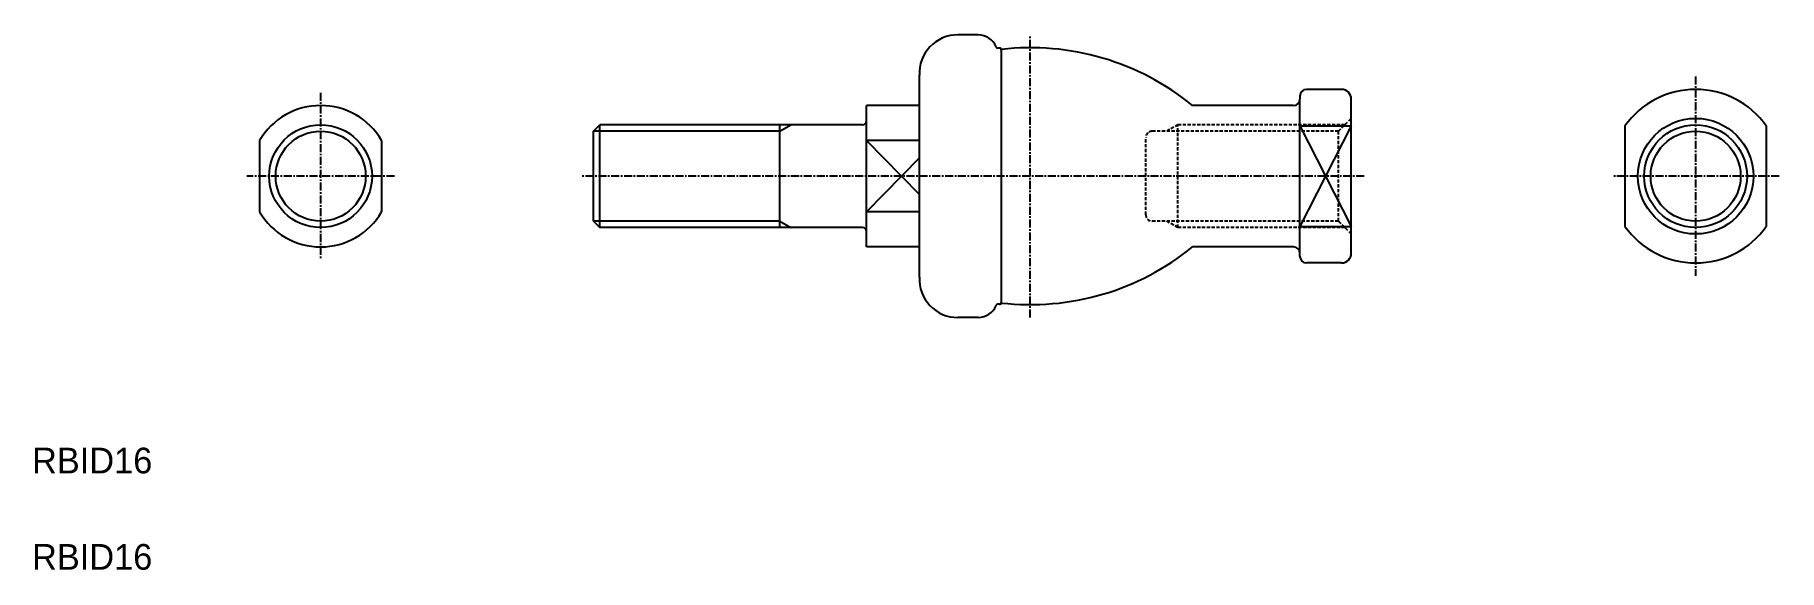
# Model space of a CAD drawing. Extents: x -8 to 263, y 87 to 171.
import ezdxf

# ---------------------------------------------------------------- set-up
doc = ezdxf.new("R2010")
doc.units = 0
doc.linetypes.add('CENTER', pattern=[2, 1.25, -0.25, 0.25, -0.25])
doc.linetypes.add('DASHED', pattern=[0.75, 0.5, -0.25])
doc.layers.get('0').update_dxf_attribs({"linetype": 'CONTINUOUS'})
doc.layers.add('CENTER', color=1, linetype='CENTER')

msp = doc.modelspace()

# ---------------------------------------------------------------- linework, layer by layer
at = {"color": 7, "linetype": 'CONTINUOUS'}
for p, q in [((138.65, 170.83), (135.48, 170.83)), ((141.95, 168.77), (141.7, 168.77)), ((142.25, 168.47), (142.25, 129.08)), ((129.49, 133.11), (129.49, 164.54)), ((188.75, 161.33), (188.75, 160.83)), ((188.75, 136.83), (188.75, 160.83)), ((195.25, 162.33), (189.75, 162.33)), ((196.75, 136.83), (196.75, 160.83)), ((129.49, 159.83), (121.25, 159.83)), ((121.25, 137.83), (121.25, 159.83)), ((187.75, 159.83), (172.03, 159.83)), ((78.75, 155.83), (79.75, 156.83)), ((78.75, 141.83), (78.75, 155.83)), ((79.75, 140.83), (79.75, 156.83)), ((120.65, 156.83), (79.75, 156.83)), ((107.75, 140.83), (107.75, 156.83)), ((188.75, 156.65), (196.75, 156.65)), ((239.37, 156.65), (239.37, 141)), ((261.37, 156.65), (261.37, 141)), ((26.76, 154.37), (26.76, 143.28)), ((45.76, 154.37), (45.76, 143.28)), ((129.49, 154.37), (121.25, 154.37)), ((78.75, 141.83), (79.75, 140.83)), ((129.49, 143.28), (121.25, 143.28)), ((120.65, 140.83), (79.75, 140.83)), ((188.75, 141), (196.75, 141)), ((129.49, 137.83), (121.25, 137.83)), ((187.75, 137.83), (172.03, 137.83)), ((188.75, 136.33), (188.75, 136.83)), ((195.25, 135.33), (189.75, 135.33)), ((141.95, 128.88), (141.7, 128.88)), ((138.65, 126.83), (135.48, 126.83))]:
    msp.add_line(p, q, dxfattribs=at)
at = {"color": 3, "linetype": 'DASHED'}
for p, q in [((194.75, 155.83), (196.75, 157.83)), ((164.75, 142.83), (164.75, 154.83)), ((194.75, 155.83), (165.75, 155.83)), ((169.75, 156.83), (168.02, 155.83)), ((169.75, 140.83), (169.75, 156.83)), ((195.75, 156.83), (169.75, 156.83)), ((194.75, 141.83), (194.75, 155.83)), ((194.75, 141.83), (165.75, 141.83)), ((169.75, 140.83), (168.02, 141.83)), ((194.75, 141.83), (196.75, 139.83)), ((195.75, 140.83), (169.75, 140.83))]:
    msp.add_line(p, q, dxfattribs=at)
at = {"color": 3, "linetype": 'CONTINUOUS'}
for p, q in [((107.75, 155.83), (78.75, 155.83)), ((107.75, 155.83), (109.48, 156.83)), ((188.75, 156.65), (196.75, 141)), ((196.75, 156.65), (188.75, 141)), ((129.49, 145.98), (121.25, 154.37)), ((129.49, 151.67), (121.25, 143.28)), ((107.75, 141.83), (78.75, 141.83)), ((107.75, 141.83), (109.48, 140.83))]:
    msp.add_line(p, q, dxfattribs=at)
at = {"color": 7, "linetype": 'CONTINUOUS'}
for centre, radius in [((250.37, 148.83), 9), ((36.26, 148.83), 8), ((250.37, 148.83), 7)]:
    msp.add_circle(centre, radius, dxfattribs=at)
at = {"color": 3, "linetype": 'CONTINUOUS'}
for centre, radius in [((36.26, 148.83), 7), ((250.37, 148.83), 8)]:
    msp.add_circle(centre, radius, dxfattribs=at)
at = {"color": 7, "linetype": 'CONTINUOUS'}
for centre, radius, start, end in [((135.48, 164.83), 6, 90, 182.7138), ((138.65, 167.83), 3, 22.1846, 90), ((141.7, 169.07), 0.3, 202.1865, 270), ((141.95, 168.47), 0.3, 0, 90), ((146.75, 128.83), 40, 50.805, 96.4594), ((187.75, 160.83), 1, 270, 0), ((189.75, 161.33), 1, 90, 179.9999), ((195.25, 160.83), 1.5, 0, 90), ((250.37, 148.83), 13.5, 35.4309, 144.569), ((36.26, 148.83), 11, 30.2727, 149.7273), ((120.65, 157.43), 0.6, 270, 0), ((36.26, 148.83), 11, 210.2727, 329.7273), ((120.65, 140.23), 0.6, 0, 90), ((250.37, 148.83), 13.5, 215.431, 324.569), ((146.75, 168.83), 40, 263.5406, 309.195), ((187.75, 136.83), 1, 0, 90), ((189.75, 136.33), 1, 180, 270), ((195.25, 136.83), 1.5, 270, 0), ((135.48, 132.83), 6, 177.2862, 270), ((138.65, 129.83), 3, 270, 337.8154), ((141.7, 128.58), 0.3, 90, 157.8134), ((141.95, 129.18), 0.3, 270, 0)]:
    msp.add_arc(centre, radius, start, end, dxfattribs=at)
at = {"color": 3, "linetype": 'DASHED'}
for centre, start, end in [((165.75, 154.83), 90, 179.9999), ((165.75, 142.83), 180, 270)]:
    msp.add_arc(centre, 1, start, end, dxfattribs=at)
at = {"layer": 'CENTER', "color": 1, "linetype": 'CENTER'}
for p, q in [((146.75, 126.83), (146.75, 170.83)), ((250.37, 164.33), (250.37, 133.33)), ((36.26, 161.83), (36.26, 135.83)), ((47.76, 148.83), (24.76, 148.83)), ((198.75, 148.83), (76.75, 148.83)), ((263.37, 148.83), (237.37, 148.83))]:
    msp.add_line(p, q, dxfattribs=at)

# ---------------------------------------------------------------- texts
at = {"color": 7, "linetype": 'CONTINUOUS'}
for p in [(-8.68, 102.56), (-8.68, 87.56)]:
    msp.add_text('RBID16', height=4, dxfattribs=at).set_placement(p)

doc.saveas('drawing.dxf')
